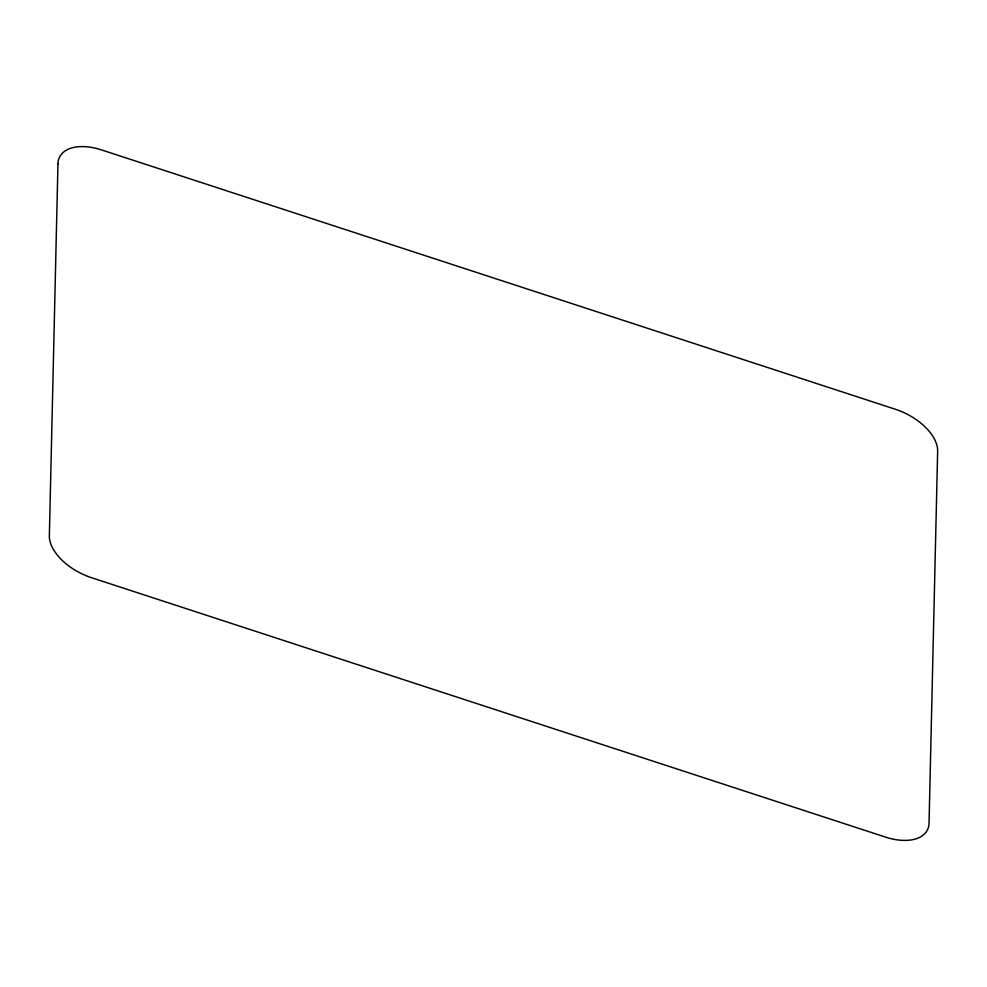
<?xml version="1.0" encoding="UTF-8"?>
<svg xmlns="http://www.w3.org/2000/svg" width="987" height="987" viewBox="0 0 987 987"><rect width="100%" height="100%" fill="white"/><g stroke="black" fill="none" stroke-linecap="round" stroke-linejoin="round"><path stroke-width="1.48" d="M57.962 163.793L49.35 535.818A46.204 26.106 26.7 0 0 91.618 577.74L885.475 837.087A46.204 26.106 26.7 0 0 929.038 823.207L937.65 451.182A46.204 26.106 26.7 0 0 895.382 409.26L101.525 149.913A46.204 26.106 26.7 0 0 57.962 163.793"/></g></svg>
